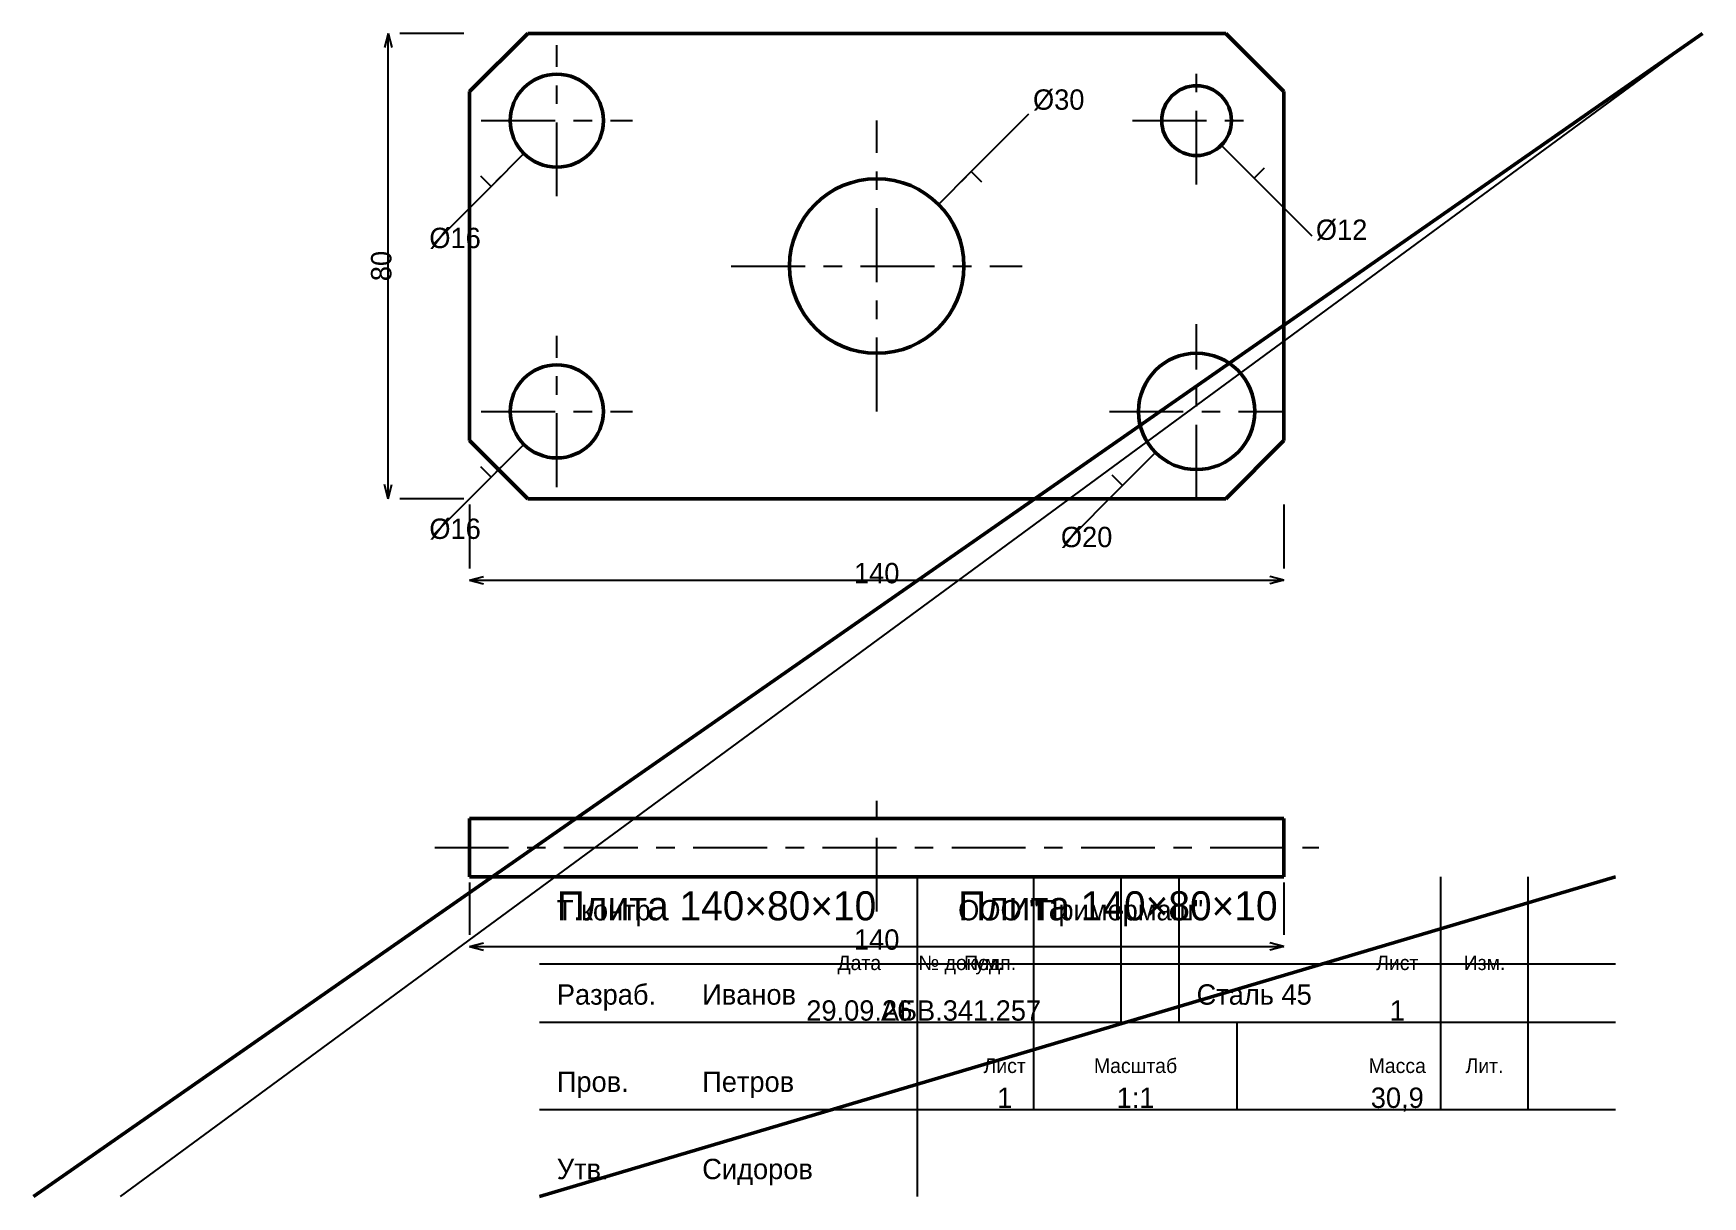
# Model space of a CAD drawing. Header units: millimetres. Extents: x 5 to 292, y 5 to 205.
import ezdxf
from ezdxf.enums import TextEntityAlignment as Align

# ---------------------------------------------------------------- set-up
doc = ezdxf.new("R2010")
doc.units = ezdxf.units.MM
doc.linetypes.add('CENTER', pattern=[22.225, 12.7, -3.175, 3.175, -3.175])
doc.linetypes.add('DASHED', pattern=[9, 6, -3])
for name, color, linetype, lineweight in [('AXIS', 7, 'CENTER', 25), ('DIMS', 7, 'CONTINUOUS', 25), ('MAIN', 7, 'CONTINUOUS', 50), ('TEXT', 7, 'CONTINUOUS', 25), ('THIN', 7, 'CONTINUOUS', 25)]:
    doc.layers.add(name, color=color, linetype=linetype, lineweight=lineweight)

msp = doc.modelspace()

# ---------------------------------------------------------------- linework, layer by layer
at = {"layer": 'AXIS', "linetype": 'CENTER', "lineweight": 25}
for p, q in [((95, 177), (95, 203)), ((205, 179), (205, 201)), ((82, 190), (108, 190)), ((150, 140), (150, 190)), ((194, 190), (216, 190)), ((125, 165), (175, 165)), ((205, 125), (205, 155)), ((95, 127), (95, 153)), ((82, 140), (108, 140)), ((190, 140), (220, 140)), ((150, 54), (150, 76)), ((74, 65), (226, 65))]:
    msp.add_line(p, q, dxfattribs=at)
at = {"layer": 'DIMS', "linetype": 'CONTINUOUS', "lineweight": 25}
for p, q in [((66, 205), (65.353, 202.585)), ((66, 125), (66, 205)), ((66, 205), (66.647, 202.585)), ((79, 205), (68, 205)), ((166.263, 181.263), (176.163, 191.163)), ((89.343, 184.343), (83.686, 178.686)), ((209.243, 185.757), (214.899, 180.101)), ((160.607, 175.607), (166.263, 181.263)), ((166.263, 181.263), (164.496, 179.496)), ((166.263, 181.263), (168.031, 179.496)), ((214.899, 180.101), (213.132, 181.868)), ((214.899, 180.101), (216.667, 181.868)), ((83.686, 178.686), (73.787, 168.787)), ((83.686, 178.686), (81.919, 180.454)), ((83.686, 178.686), (85.454, 180.454)), ((214.899, 180.101), (224.799, 170.201)), ((89.343, 134.343), (83.686, 128.686)), ((197.929, 132.929), (192.272, 127.272)), ((83.686, 128.686), (81.919, 130.454)), ((83.686, 128.686), (85.454, 130.454)), ((66, 125), (65.353, 127.415)), ((66, 125), (66.647, 127.415)), ((83.686, 128.686), (73.787, 118.787)), ((192.272, 127.272), (182.373, 117.373)), ((192.272, 127.272), (190.504, 129.04)), ((192.272, 127.272), (194.04, 129.04)), ((79, 125), (68, 125)), ((80, 124), (80, 113)), ((220, 124), (220, 113)), ((80, 111), (82.415, 111.647)), ((80, 111), (220, 111)), ((80, 111), (82.415, 110.353)), ((220, 111), (217.585, 111.647)), ((220, 111), (217.585, 110.353)), ((80, 59), (80, 50)), ((220, 59), (220, 50)), ((80, 48), (82.415, 48.647)), ((80, 48), (220, 48)), ((80, 48), (82.415, 47.353)), ((220, 48), (217.585, 48.647)), ((220, 48), (217.585, 47.353))]:
    msp.add_line(p, q, dxfattribs=at)
at = {"layer": 'MAIN', "linetype": 'CONTINUOUS', "lineweight": 50}
for p, q in [((5, 5), (292, 205)), ((90, 205), (80, 195)), ((210, 205), (90, 205)), ((220, 195), (210, 205)), ((80, 195), (80, 135)), ((220, 135), (220, 195)), ((80, 135), (90, 125)), ((210, 125), (220, 135)), ((90, 125), (210, 125)), ((80, 70), (220, 70)), ((80, 60), (80, 70)), ((220, 60), (220, 70)), ((80, 60), (220, 60)), ((92, 5), (277, 60))]:
    msp.add_line(p, q, dxfattribs=at)
for centre, radius in [((95, 190), 8), ((205, 190), 6), ((150, 165), 15), ((205, 140), 10), ((95, 140), 8)]:
    msp.add_circle(centre, radius, dxfattribs=at)
at = {"layer": 'THIN', "linetype": 'CONTINUOUS', "lineweight": 25}
for p, q in [((20, 5), (292, 205)), ((157, 5), (157, 60)), ((177, 35), (177, 60)), ((192, 35), (192, 60)), ((202, 35), (202, 60)), ((247, 35), (247, 60)), ((262, 35), (262, 60)), ((92, 45), (277, 45)), ((92, 35), (277, 35)), ((177, 20), (177, 35)), ((212, 20), (212, 35)), ((247, 20), (247, 35)), ((262, 20), (262, 35)), ((92, 20), (277, 20))]:
    msp.add_line(p, q, dxfattribs=at)
at = {"layer": 'THIN', "linetype": 'DASHED', "lineweight": 25}
for p, q in [((80, 70), (92, 70)), ((208, 70), (220, 70)), ((80, 60), (92, 60)), ((208, 60), (220, 60))]:
    msp.add_line(p, q, dxfattribs=at)

# ---------------------------------------------------------------- texts
at = {"layer": 'DIMS', "linetype": 'CONTINUOUS', "lineweight": 25}
for s, p in [('%%c30', (176.87, 191.87)), ('%%c12', (225.506, 169.494)), ('%%c16', (73.08, 168.08)), ('%%c16', (73.08, 118.08)), ('%%c20', (181.665, 116.665))]:
    msp.add_text(s, height=3.5, dxfattribs=at).set_placement(p)
msp.add_text('80', height=3.5, rotation=90, dxfattribs=at).set_placement((64.8, 165), align=Align.MIDDLE_CENTER)
for p in [(150, 112.2), (150, 49.2)]:
    msp.add_text('140', height=3.5, dxfattribs=at).set_placement(p, align=Align.MIDDLE_CENTER)
at = {"layer": 'TEXT', "linetype": 'CONTINUOUS', "lineweight": 25}
for s, height, p in [('Плита 140×80×10', 5, (95, 52.5)), ('Плита 140×80×10', 5, (164, 52.5)), ('Т.контр.', 3.5, (95, 52.5)), ('ООО "Примермаш"', 3.5, (164, 52.5)), ('Разраб.', 3.5, (95, 38)), ('Иванов', 3.5, (120, 38)), ('Сталь 45', 3.5, (205, 38)), ('Пров.', 3.5, (95, 23)), ('Петров', 3.5, (120, 23)), ('Утв.', 3.5, (95, 8)), ('Сидоров', 3.5, (120, 8))]:
    msp.add_text(s, height=height, dxfattribs=at).set_placement(p)
for s, height, p in [('Дата', 2.5, (147, 45.2)), ('№ докум.', 2.5, (164.5, 45.2)), ('Подп.', 2.5, (169.5, 45.2)), ('Лист', 2.5, (239.5, 45.2)), ('Изм.', 2.5, (254.5, 45.2)), ('29.09.26', 3.5, (147, 37)), ('АБВ.341.257', 3.5, (164.5, 37)), ('1', 3.5, (239.5, 37)), ('Лист', 2.5, (172, 27.5)), ('Масштаб', 2.5, (194.5, 27.5)), ('Масса', 2.5, (239.5, 27.5)), ('Лит.', 2.5, (254.5, 27.5)), ('1', 3.5, (172, 22)), ('1:1', 3.5, (194.5, 22)), ('30,9', 3.5, (239.5, 22))]:
    msp.add_text(s, height=height, dxfattribs=at).set_placement(p, align=Align.MIDDLE_CENTER)

doc.saveas('drawing.dxf')
